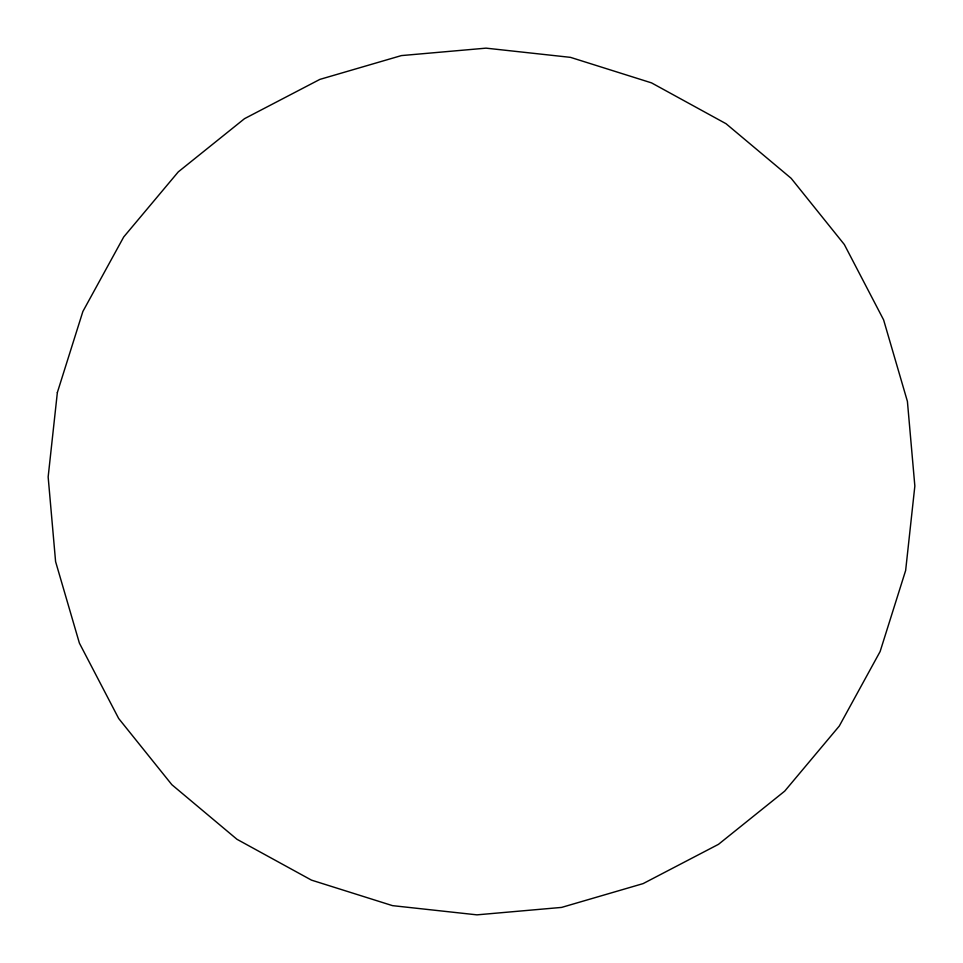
<?xml version="1.0" encoding="UTF-8"?>
<svg xmlns="http://www.w3.org/2000/svg" width="963" height="963" viewBox="0 0 963 963"><rect width="100%" height="100%" fill="white"/><g stroke="black" fill="none" stroke-linecap="round" stroke-linejoin="round"><path stroke-width="1.44" d="M57.359 392.507L48.15 476.962L55.589 561.598L79.399 643.14L118.666 718.482L171.871 784.713L236.97 839.291L311.47 880.122L392.507 905.641L476.962 914.85L561.598 907.411L643.14 883.601L718.482 844.334L784.713 791.129L839.291 726.03L880.122 651.53L905.641 570.493L914.85 486.038L907.411 401.402L883.601 319.86L844.334 244.518L791.129 178.287L726.03 123.709L651.53 82.878L570.493 57.359L486.038 48.15L401.402 55.589L319.86 79.399L244.518 118.666L178.287 171.871L123.709 236.97L82.878 311.47L57.359 392.507"/></g></svg>
